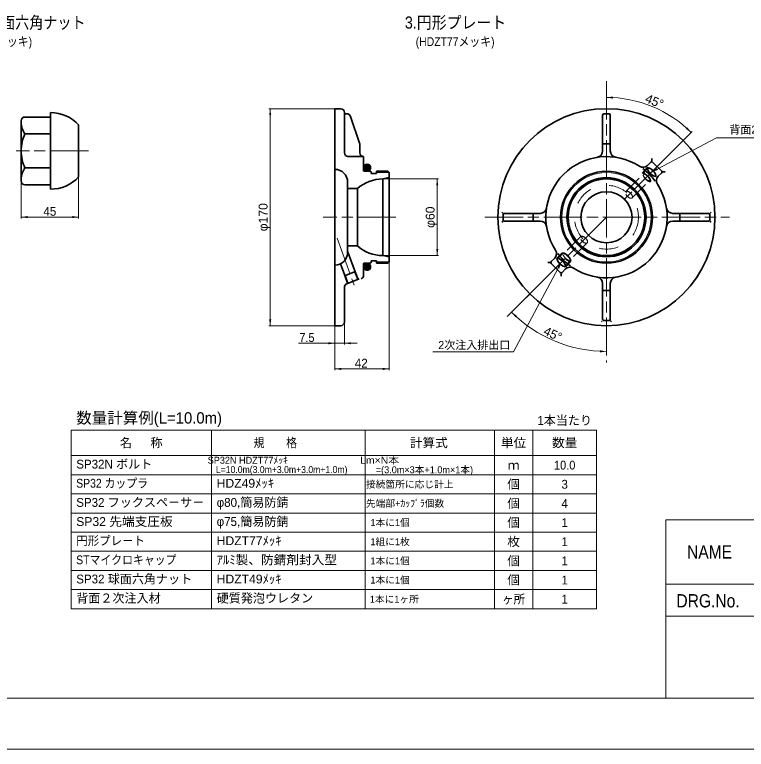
# Model space of a CAD drawing. Units: millimetres at full size, sheet at 1:2.5. Extents: x 2090 to 3770, y 1278 to 2481.
# Drawn here: x 2777 to 3350, y 1293 to 1868 of the extents above; entities that cross this region are included whole.
import ezdxf
from ezdxf.enums import TextEntityAlignment as Align

# ---------------------------------------------------------------- set-up
doc = ezdxf.new("R2010")
doc.units = ezdxf.units.MM
doc.header["$LTSCALE"] = 2.5
for name, pattern in [('CHAIN', [18.5, 12, -1.5, 3.5, -1.5]), ('CHAIN_DOUBLE_DASH', [23.5, 12, -1.5, 3.5, -1.5, 3.5, -1.5]), ('DASHED_SPACED', [12, 6, -6])]:
    doc.linetypes.add(name, pattern=pattern)
for name, color, linetype, lineweight in [('1外形線', 7, 'Continuous', 35), ('2細い実線', 3, 'Continuous', 20), ('3隠れ線', 2, 'DASHED_SPACED', 13), ('4中心線', 1, 'CHAIN', 15), ('5想像線', 6, 'CHAIN_DOUBLE_DASH', 13), ('6寸法線', 4, 'Continuous', 13), ('7 枠・タイトル', 7, 'Continuous', 13), ('8 数量表', 7, 'Continuous', 13)]:
    doc.layers.add(name, color=color, linetype=linetype, lineweight=lineweight)
doc.styles.add('ＭＳ Ｐゴシック', font='')
doc.styles.get('ＭＳ Ｐゴシック').set_extended_font_data('MS PGothic')

# ---------------------------------------------------------------- blocks, each defined once
blk = doc.blocks.new('filled_arrow')
at = {"color": 0, "linetype": 'Continuous', "lineweight": -2}
blk.add_solid([(7.5, 1.25), (0, 0), (7.5, -1.25)], dxfattribs=at)

msp = doc.modelspace()

# ---------------------------------------------------------------- hatches: boundary and pattern name
at = {"layer": '1外形線'}
for points in [[(3056.311, 1748.387, -1), (3050.611, 1748.387, -1)], [(3050.611, 1670.687, -1), (3056.311, 1670.687, -1)]]:
    msp.add_hatch(color=256, dxfattribs=at).paths.add_polyline_path(points)

# ---------------------------------------------------------------- linework, layer by layer
for p, q in [((2805.383, 1761.494), (2805.383, 1791.494)), ((3028.111, 1794.537), (3032.611, 1794.537)), ((3028.111, 1794.537), (3028.111, 1624.537)), ((3035.611, 1791.537), (3035.611, 1760.037)), ((3036.611, 1790.533), (3037.463, 1790.537)), ((3237.83, 1789.537), (3237.83, 1761.423)), ((3238.83, 1790.537), (3242.83, 1790.537)), ((3243.83, 1789.537), (3243.83, 1761.423)), ((2782.383, 1737.944), (2782.383, 1785.044)), ((2805.383, 1788.044), (2785.383, 1788.044)), ((3040.303, 1788.503), (3047.451, 1767.507)), ((2827.383, 1741.098), (2827.383, 1781.89)), ((2805.383, 1774.769), (2785.383, 1774.769)), ((3047.611, 1766.54), (3047.611, 1760.037)), ((3243.208, 1767.037), (3238.562, 1767.037)), ((2805.383, 1761.494), (2805.383, 1731.494)), ((3038.111, 1757.037), (3050.611, 1757.037)), ((3050.611, 1757.037), (3050.611, 1745.737)), ((3276.298, 1755.532), (3276.298, 1753.61)), ((3272.886, 1750.078), (3275.591, 1752.783)), ((3284.077, 1745.712), (3277.006, 1752.783)), ((2805.383, 1748.219), (2785.383, 1748.219)), ((3050.811, 1745.537), (3056.111, 1745.537)), ((3056.611, 1745.037), (3056.111, 1745.537)), ((3056.611, 1745.037), (3056.611, 1743.787)), ((3056.611, 1743.787), (3060.611, 1743.787)), ((3060.611, 1745.537), (3060.611, 1743.787)), ((3060.611, 1745.537), (3069.611, 1745.537)), ((3070.611, 1744.537), (3069.611, 1745.537)), ((3070.611, 1744.537), (3070.611, 1674.537)), ((3281.372, 1741.593), (3284.077, 1744.298)), ((3285.017, 1745.005), (3286.904, 1745.005)), ((3065.611, 1739.537), (3070.611, 1740.537)), ((3065.611, 1739.537), (3065.611, 1679.537)), ((2805.383, 1734.944), (2785.383, 1734.944)), ((2805.383, 1731.494), (2805.383, 1734.944)), ((3038.111, 1737.037), (3038.111, 1682.037)), ((3038.111, 1732.037), (3045.767, 1732.037)), ((3045.767, 1732.037), (3045.767, 1687.037)), ((3159.551, 1712.816), (3158.932, 1713.434)), ((3159.83, 1707.537), (3159.83, 1711.537)), ((3160.83, 1712.537), (3188.943, 1712.537)), ((3183.33, 1711.915), (3183.33, 1707.269)), ((3292.717, 1712.537), (3320.83, 1712.537)), ((3298.33, 1707.158), (3298.33, 1711.804)), ((3321.83, 1711.537), (3321.83, 1707.537)), ((3322.729, 1713.436), (3322.075, 1712.781)), ((3158.93, 1705.637), (3159.585, 1706.292)), ((3160.83, 1706.537), (3188.943, 1706.537)), ((3292.717, 1706.537), (3320.83, 1706.537)), ((3322.109, 1706.258), (3322.727, 1705.639)), ((3038.111, 1687.037), (3045.767, 1687.037)), ((3038.111, 1682.905), (3043.984, 1666.769)), ((3056.611, 1675.287), (3060.611, 1675.287)), ((3056.611, 1674.037), (3056.611, 1675.287)), ((3060.611, 1673.537), (3060.611, 1675.287)), ((3065.611, 1679.537), (3070.611, 1678.537)), ((3069.611, 1673.537), (3070.611, 1674.537)), ((3200.288, 1677.48), (3197.583, 1674.775)), ((3032.628, 1673.115), (3035.996, 1663.861)), ((3050.611, 1664.137), (3050.611, 1673.337)), ((3050.811, 1673.537), (3056.111, 1673.537)), ((3056.111, 1673.537), (3056.611, 1674.037)), ((3060.611, 1673.537), (3069.611, 1673.537)), ((3194.834, 1674.068), (3196.756, 1674.068)), ((3204.654, 1666.29), (3197.583, 1673.361)), ((3208.773, 1668.995), (3206.068, 1666.29)), ((3044.379, 1666.912), (3035.601, 1663.718)), ((3038.181, 1657.734), (3036.147, 1663.916)), ((3046.135, 1660.954), (3043.833, 1666.714)), ((3205.361, 1665.349), (3205.361, 1663.462)), ((3047.137, 1661.318), (3037.567, 1657.489)), ((3237.83, 1657.65), (3237.83, 1629.537)), ((3243.83, 1657.65), (3243.83, 1629.537)), ((3035.594, 1654.67), (3035.594, 1627.537)), ((3238.452, 1652.037), (3243.097, 1652.037)), ((3242.83, 1628.537), (3238.83, 1628.537)), ((3028.111, 1624.537), (3032.594, 1624.537)), ((3237.551, 1628.258), (3236.932, 1627.639)), ((3244.729, 1627.637), (3244.075, 1628.292))]:
    msp.add_line(p, q, dxfattribs=at)
for radius in [85, 36, 31, 30, 20]:
    msp.add_circle((3240.83, 1709.537), radius, dxfattribs=at)
for centre, radius, start, end in [((2805.383, 1761.494), 30, 42.83343, 90), ((3032.611, 1791.537), 3, 0, 90), ((3036.611, 1791.533), 1, 180, 270.48981), ((3037.463, 1787.537), 3, 18.79989, 90.48981), ((3238.83, 1789.537), 1, 90, 180), ((3242.83, 1789.537), 1, 0, 90), ((2785.383, 1785.044), 3, 90, 180), ((2797.383, 1783.769), 15, 180, 216.8699), ((2813.254, 1761.494), 30.871, 154.53143, 180), ((3044.611, 1766.54), 3, 0, 18.79989), ((2813.254, 1761.494), 30.871, 180, 205.46857), ((3232.83, 1761.423), 5, 279.11496, 0), ((3248.83, 1761.423), 5, 180, 260.88504), ((3038.611, 1760.037), 3, 180, 270), ((3050.611, 1760.037), 3, 180, 270), ((3240.83, 1709.537), 47.5, 57.09445, 212.90555), ((3269.351, 1753.614), 5, 237.09445, 315), ((3276.298, 1752.076), 1, 45, 135), ((2797.383, 1739.219), 15, 143.1301, 180), ((3028.111, 1737.037), 10, 0, 90), ((3240.83, 1709.537), 47.5, 36.56468, 53.26163), ((3283.37, 1745.005), 1, 315, 45), ((2785.383, 1737.944), 3, 180, 270), ((2805.383, 1761.494), 30, 270, 317.16657), ((3065.611, 1709.537), 30, 90, 131.40962), ((3284.907, 1738.058), 5, 135, 212.90555), ((3240.83, 1709.537), 47.5, 237.09445, 32.90555), ((3188.943, 1717.537), 5, 270, 350.88504), ((3292.717, 1717.537), 5, 189.11496, 270), ((3160.83, 1711.537), 1, 90, 180), ((3320.83, 1711.537), 1, 0, 90), ((3160.83, 1707.537), 1, 180, 270), ((3188.943, 1701.537), 5, 9.11496, 90), ((3292.717, 1701.537), 5, 90, 170.88504), ((3320.83, 1707.537), 1, 270, 0), ((3065.611, 1709.537), 30, 228.59038, 270), ((3028.111, 1682.037), 10, 270, 0), ((3196.753, 1681.016), 5, 315, 32.90555), ((3240.83, 1709.537), 47.5, 216.73837, 233.43532), ((3198.29, 1674.068), 1, 135, 225), ((3050.811, 1673.337), 0.2, 90, 180), ((3212.309, 1665.459), 5, 57.09445, 135), ((3047.611, 1664.137), 3, 290, 0), ((3205.361, 1666.997), 1, 225, 315), ((3038.594, 1654.67), 3, 110, 180), ((3232.83, 1657.65), 5, 0, 80.88504), ((3248.83, 1657.65), 5, 99.11496, 180), ((3238.83, 1629.537), 1, 180, 270), ((3242.83, 1629.537), 1, 270, 0), ((3032.594, 1627.537), 3, 270, 0)]:
    msp.add_arc(centre, radius, start, end, dxfattribs=at)
for centre in [(3276.219, 1744.926), (3205.441, 1674.147)]:
    msp.add_ellipse(centre, major_axis=(-3.029, 3.029), ratio=0.34202, dxfattribs=at)
at = {"layer": '2細い実線'}
for p, q in [((3060.611, 1744.537), (3070.611, 1744.537)), ((3060.611, 1674.537), (3070.611, 1674.537)), ((3037.641, 1657.518), (3035.601, 1663.718)), ((3046.681, 1661.152), (3044.379, 1666.912))]:
    msp.add_line(p, q, dxfattribs=at)
msp.add_circle((3240.83, 1709.537), 35, dxfattribs=at)
for centre in [(3276.219, 1744.926), (3205.441, 1674.147)]:
    msp.add_ellipse(centre, major_axis=(-3.439, 3.439), ratio=0.34202, dxfattribs=at)
at = {"layer": '3隠れ線'}
for p, q in [((3268.797, 1744.108), (3272.78, 1748.365)), ((3269.208, 1743.698), (3273.19, 1747.954)), ((3255.961, 1729.617), (3269.624, 1743.281)), ((3260.91, 1724.667), (3274.574, 1738.331)), ((3220.731, 1694.388), (3207.085, 1680.742)), ((3225.681, 1689.438), (3212.035, 1675.792)), ((3206.258, 1681.57), (3202.001, 1677.587)), ((3206.669, 1681.159), (3202.412, 1677.176)), ((3212.452, 1675.376), (3208.469, 1671.119)), ((3212.863, 1674.965), (3208.88, 1670.708))]:
    msp.add_line(p, q, dxfattribs=at)
for radius in [30.428, 25]:
    msp.add_circle((3240.83, 1709.537), radius, dxfattribs=at)
for centre, major_axis, ratio in [((3272.099, 1740.806), (-3.302, 3.302), 0.34202), ((3272.099, 1740.806), (-2.892, 2.892), 0.34202), ((3272.099, 1740.806), (-2.475, 2.475), 0.34202), ((3258.435, 1727.142), (-2.475, 2.475), 0.507713), ((3223.206, 1691.913), (-2.475, 2.475), 0.51516), ((3209.56, 1678.267), (-3.302, 3.302), 0.34202), ((3209.56, 1678.267), (-2.475, 2.475), 0.34202)]:
    msp.add_ellipse(centre, major_axis=major_axis, ratio=ratio, dxfattribs=at)
at = {"layer": '4中心線'}
for p, q in [((3240.83, 1816.11), (3240.83, 1595.651)), ((2835.059, 1761.494), (2778.53, 1761.494)), ((3284.533, 1753.24), (3254.454, 1723.161)), ((3075.941, 1709.537), (3018.888, 1709.537)), ((3145.465, 1709.537), (3337.296, 1709.537)), ((3240.83, 1709.537), (3163.101, 1631.808)), ((3029.887, 1693.072), (3043.238, 1656.391))]:
    msp.add_line(p, q, dxfattribs=at)
at = {"layer": '5想像線'}
for centre in [(3053.461, 1748.387), (3053.461, 1670.687)]:
    msp.add_circle(centre, 2.85, dxfattribs=at)
at = {"layer": '6寸法線'}
for p, q in [((3028.048, 1794.537), (2976.44, 1794.537)), ((2977.44, 1794.537), (2977.44, 1624.537)), ((3284.577, 1753.284), (3307.902, 1776.608)), ((2782.383, 1737.881), (2782.383, 1708.665)), ((2827.383, 1742.535), (2827.383, 1708.665)), ((3065.673, 1739.537), (3109.276, 1739.537)), ((3108.276, 1739.537), (3108.276, 1679.537)), ((2782.383, 1709.665), (2827.383, 1709.665)), ((3065.673, 1679.537), (3109.276, 1679.537)), ((3070.611, 1674.474), (3070.611, 1589.734)), ((3195.163, 1663.869), (3165.776, 1634.483)), ((3028.048, 1624.537), (2976.44, 1624.537)), ((3028.111, 1624.474), (3028.111, 1609.827)), ((3028.111, 1624.474), (3028.111, 1589.734)), ((3035.594, 1627.474), (3035.594, 1609.827)), ((3240.83, 1613.372), (3240.83, 1603.395)), ((2999.677, 1610.827), (3045.594, 1610.827)), ((3028.111, 1590.734), (3070.611, 1590.734))]:
    msp.add_line(p, q, dxfattribs=at)
for points in [[(3276.246, 1744.953), (3280.668, 1747.287), (3327.105, 1771.8), (3398.762, 1771.8)], [(3205.441, 1674.147), (3203.09, 1669.735), (3168.112, 1604.079), (3104.837, 1604.079)]]:
    msp.add_lwpolyline(points, dxfattribs=at)
for radius, start, end in [(93.854, 45, 90), (105.142, 225, 270)]:
    msp.add_arc((3240.83, 1709.537), radius, start, end, dxfattribs=at)
at = {"layer": '7 枠・タイトル'}
for p, q in [((3287.329, 1472.484), (3287.329, 1332.788)), ((3287.329, 1472.484), (3729.646, 1472.484)), ((3287.329, 1422.182), (3729.646, 1422.182)), ((3287.329, 1397.032), (3729.646, 1397.032)), ((2129.646, 1332.788), (3729.646, 1332.788)), ((2089.646, 1292.788), (3769.646, 1292.788))]:
    msp.add_line(p, q, dxfattribs=at)
at = {"layer": '8 数量表'}
for p, q in [((2821.436, 1542.865), (3233.096, 1542.865)), ((2821.436, 1542.865), (2821.436, 1402.865)), ((2931.436, 1542.865), (2931.436, 1402.865)), ((3051.739, 1542.865), (3051.739, 1402.865)), ((3153.096, 1542.865), (3153.096, 1402.865)), ((3183.096, 1542.865), (3183.096, 1402.865)), ((3233.096, 1542.865), (3233.096, 1402.865)), ((2821.436, 1522.865), (3233.096, 1522.865)), ((2821.436, 1507.865), (3233.096, 1507.865)), ((2821.436, 1492.865), (3181.436, 1492.865)), ((2821.436, 1492.865), (3233.096, 1492.865)), ((2821.436, 1477.865), (3233.096, 1477.865)), ((2821.436, 1462.865), (3233.096, 1462.865)), ((2821.436, 1447.865), (3233.096, 1447.865)), ((2821.436, 1432.865), (3233.096, 1432.865)), ((2821.436, 1417.865), (3233.096, 1417.865)), ((2821.436, 1402.865), (3233.096, 1402.865))]:
    msp.add_line(p, q, dxfattribs=at)

# ---------------------------------------------------------------- block references
at = {"layer": '6寸法線', "xscale": 0.667, "yscale": 0.667}
for p, rotation in [((3240.83, 1803.39), 358.5), ((2977.44, 1794.537), 270), ((3307.194, 1775.901), 136.5), ((3276.246, 1744.953), 27.8), ((3108.276, 1739.537), 270), ((2827.383, 1709.665), 180), ((3108.276, 1679.537), 90), ((3205.441, 1674.147), 242), ((3166.483, 1635.19), 316.4), ((2977.44, 1624.537), 90), ((3028.111, 1610.827), 180), ((3240.83, 1604.395), 178.6), ((3070.611, 1590.734), 180)]:
    msp.add_blockref('filled_arrow', p, dxfattribs=dict(at, rotation=rotation))
for p in [(2782.383, 1709.665), (3035.594, 1610.827), (3028.111, 1590.734)]:
    msp.add_blockref('filled_arrow', p, dxfattribs=at)

# ---------------------------------------------------------------- texts
at = {"layer": '6寸法線', "style": 'ＭＳ Ｐゴシック', "width": 1.05}
for s, rotation, p in [('45°', 337.5, (3278.468, 1800.404)), ('φ170', 90, (2971.886, 1709.537)), ('φ60', 90, (3102.722, 1709.537)), ('45°', 335.334, (3198.83, 1618.077))]:
    msp.add_text(s, height=6.928, rotation=rotation, dxfattribs=at).set_placement(p, align=Align.MIDDLE_CENTER)
at = {"layer": '6寸法線', "style": 'ＭＳ Ｐゴシック'}
for s, p in [('背面2次注入口', (3393.484, 1778.161)), ('2次注入排出口', (3165.556, 1609.437))]:
    msp.add_text(s, height=6.334, dxfattribs=at).set_placement(p, align=Align.MIDDLE_RIGHT)
for s, p in [('45', (2804.883, 1714.165)), ('42', (3048.769, 1595.234))]:
    msp.add_text(s, height=6.928, dxfattribs=at).set_placement(p, align=Align.MIDDLE_CENTER)
at = {"layer": '6寸法線', "style": 'ＭＳ Ｐゴシック', "width": 0.95}
msp.add_text('7.5', height=6.928, dxfattribs=at).set_placement((3006.206, 1615.327), align=Align.MIDDLE_CENTER)
at = {"layer": '7 枠・タイトル', "style": 'ＭＳ Ｐゴシック'}
for s, width, p in [('2.ＳＰ３２球面六角ナット', 0.85, (2832.811, 1862.003)), ('3.円形プレート', 0.9, (3162.252, 1862.03))]:
    msp.add_text(s, height=9.501, dxfattribs=dict(at, width=width)).set_placement(p, align=Align.MIDDLE_RIGHT)
at = {"layer": '7 枠・タイトル', "style": 'ＭＳ Ｐゴシック', "width": 0.9}
for s, p in [('(HDZT49メッキ)', (2760.1, 1847.072)), ('(HDZT77メッキ)', (3122.28, 1847.072))]:
    msp.add_text(s, height=6.928, dxfattribs=at).set_placement(p, align=Align.MIDDLE_CENTER)
for s, p in [('NAME', (3303.951, 1439.09)), ('DRG.No.', (3295.612, 1400.823))]:
    msp.add_text(s, height=10.37, dxfattribs=at).set_placement(p, align=Align.BOTTOM_LEFT)
at = {"layer": '8 数量表', "style": 'ＭＳ Ｐゴシック'}
for s, height, p in [('数量計算例(L=10.0m)', 8.908, (2825.508, 1545.233)), ('SP32N ボルト', 6.928, (2825.508, 1510.612)), ('SP32 フックスペ－サ－', 6.928, (2825.508, 1480.612)), ('φ80,簡易防錆', 6.928, (2935.508, 1480.612)), ('φ75,簡易防錆', 6.928, (2935.508, 1465.612)), ('SP32 球面六角ナット', 6.928, (2825.508, 1420.612)), ('背面２次注入材', 6.928, (2825.508, 1405.612)), ('硬質発泡ウレタン', 6.928, (2935.508, 1405.612))]:
    msp.add_text(s, height=height, dxfattribs=at).set_placement(p, align=Align.BOTTOM_LEFT)
for s, height, p in [('1本当たり', 6.928, (3208.096, 1550.365)), ('名\u3000  称', 6.928, (2876.436, 1532.865)), ('SP32N HDZT77ﾒｯｷ', 5.444, (2959.936, 1519.194)), (' =(3.0m×3本+1.0m×1本)', 5.444, (3097.263, 1511.721)), ('ｍ', 6.928, (3168.096, 1515.365)), ('接続箇所に応じ計上', 5.444, (3086.739, 1500.365)), ('3', 6.928, (3208.096, 1500.365)), ('先端部+ｶｯﾌﾟﾗ個数', 5.444, (3083.088, 1485.365)), ('4', 6.928, (3208.096, 1485.365)), ('1', 6.928, (3208.096, 1470.365)), ('1', 6.928, (3208.096, 1455.365)), ('1', 6.928, (3208.096, 1455.365)), ('1', 6.928, (3208.096, 1440.365)), ('1', 6.928, (3208.096, 1425.365)), ('1', 6.928, (3208.096, 1410.365))]:
    msp.add_text(s, height=height, dxfattribs=at).set_placement(p, align=Align.MIDDLE_CENTER)
for s, width, p in [('規\u3000\u3000格', 0.9, (2981.436, 1532.865)), ('計算式', 1.05, (3101.683, 1532.865)), ('単位', 1.05, (3168.096, 1532.865)), ('数量', 1.05, (3208.096, 1532.865)), ('10.0', 0.95, (3208.096, 1515.365)), ('個', 1.05, (3168.096, 1500.365)), ('個', 1.05, (3168.096, 1485.365)), ('個', 1.05, (3168.096, 1485.365)), ('個', 1.05, (3168.096, 1470.365)), ('枚', 1.05, (3168.096, 1455.365)), ('個', 1.05, (3168.096, 1440.365)), ('個', 1.05, (3168.096, 1440.365)), ('個', 1.05, (3168.096, 1440.365)), ('個', 1.05, (3168.096, 1425.365)), ('ヶ所', 0.95, (3168.096, 1410.365))]:
    msp.add_text(s, height=6.928, dxfattribs=dict(at, width=width)).set_placement(p, align=Align.MIDDLE_CENTER)
at = {"layer": '8 数量表', "style": 'ＭＳ Ｐゴシック', "width": 1.15}
msp.add_text('Lm×N本', height=5.444, dxfattribs=at).set_placement((3078.452, 1519.194), align=Align.MIDDLE_RIGHT)
at = {"layer": '8 数量表', "style": 'ＭＳ Ｐゴシック', "width": 0.95}
msp.add_text('L=10.0m(3.0m+3.0m+3.0m+1.0m)', height=5.444, dxfattribs=at).set_placement((2934.921, 1511.903), align=Align.MIDDLE_LEFT)
at = {"layer": '8 数量表', "style": 'ＭＳ Ｐゴシック'}
for s, width, p in [('SP32 カップラ', 0.9, (2825.508, 1495.612)), ('HDZ49ﾒｯｷ', 1.05, (2935.508, 1495.612)), ('SP32 先端支圧板', 1.05, (2825.508, 1465.612)), ('円形プレ－ト', 0.95, (2825.508, 1450.612)), ('HDZT77ﾒｯｷ', 1.05, (2935.508, 1450.612)), ('STマイクロキャップ', 0.9, (2825.508, 1435.612)), ('ｱﾙﾐ製、防錆剤封入型', 1.05, (2935.508, 1435.612)), ('HDZT49ﾒｯｷ', 1.05, (2935.508, 1420.612))]:
    msp.add_text(s, height=6.928, dxfattribs=dict(at, width=width)).set_placement(p, align=Align.BOTTOM_LEFT)
for s, p in [('1本に1個', (3086.739, 1470.365)), ('1組に1枚', (3086.739, 1455.365)), ('1本に1個', (3086.739, 1440.365)), ('1本に1個', (3086.739, 1425.365)), ('1本に1ヶ所', (3093.886, 1410.365))]:
    msp.add_text(s, height=5.444, dxfattribs=at).set_placement(p, align=Align.MIDDLE_RIGHT)

doc.saveas('drawing.dxf')
